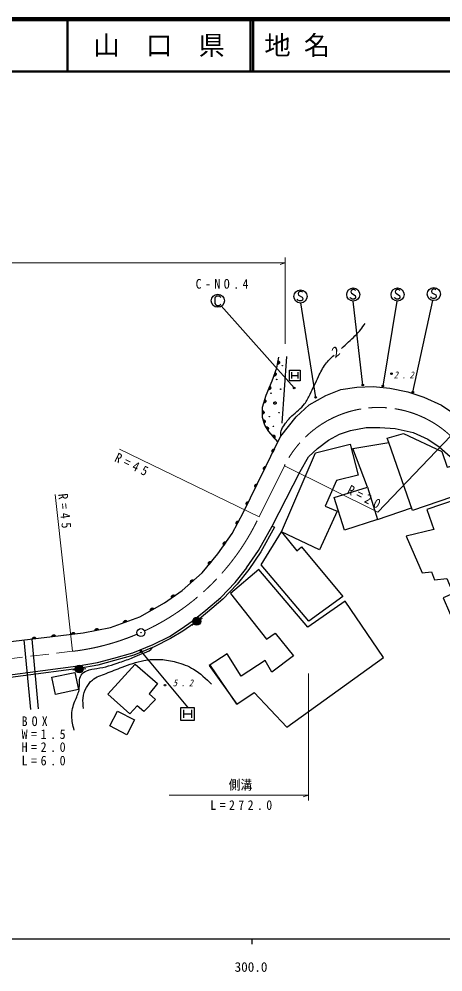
# Model space of a CAD drawing. Units: millimetres, scale not verified. Extents: x 40000 to 680000, y 20000 to 380000.
# Drawn here: x 323767 to 404313, y 198715 to 380000 of the extents above; entities that cross this region are included whole.
import ezdxf
from ezdxf.enums import TextEntityAlignment as Align

# ---------------------------------------------------------------- set-up
doc = ezdxf.new("R2010")
doc.units = ezdxf.units.MM
doc.header["$LTSCALE"] = 1000
doc.linetypes.add('CHAIN', pattern=[18.5, 12, -1.5, 3.5, -1.5])
for name, color, linetype, lineweight in [('M-BGD', 7, 'Continuous', 25), ('M-BMK', 2, 'CHAIN', 13), ('M-BMK-SRVR', 3, 'Continuous', 25), ('M-STR-HTXT', 7, 'Continuous', 13), ('M-STR-STRC', 7, 'Continuous', 25), ('M-TTL', 2, 'Continuous', 140), ('M-TTL-BAND', 7, 'Continuous', 25), ('M-TTL-LINE', 7, 'Continuous', 50)]:
    doc.layers.add(name, color=color, linetype=linetype, lineweight=lineweight)
doc.layers.add('M-TTL-TXT', color=7, linetype='Continuous')
doc.styles.add('ＭＳ ゴシック', font='')
doc.styles.get('ＭＳ ゴシック').set_extended_font_data('MS Gothic')

msp = doc.modelspace()

# ---------------------------------------------------------------- linework, layer by layer
at = {"layer": 'M-BGD'}
for p, q in [((373746, 303133), (374624, 315787)), ((372935, 314340), (373045, 314975)), ((373084, 314954), (372978, 314347)), ((373022, 314354), (373123, 314933)), ((373158, 314884), (373071, 314388)), ((373119, 314422), (373192, 314836)), ((373221, 314759), (373173, 314484)), ((372241, 312104), (372466, 312707)), ((372501, 312679), (372285, 312102)), ((372330, 312101), (372535, 312652)), ((372560, 312598), (372384, 312125)), ((372438, 312150), (372585, 312544)), ((372599, 312463), (372501, 312201)), ((371206, 309504), (371451, 310100)), ((371485, 310071), (371250, 309501)), ((371294, 309498), (371518, 310042)), ((371541, 309987), (371349, 309521)), ((371404, 309544), (371564, 309932)), ((371576, 309851), (371469, 309593)), ((370327, 306976), (370512, 307593)), ((370548, 307568), (370371, 306978)), ((370415, 306979), (370584, 307542)), ((370612, 307490), (370467, 307007)), ((370520, 307035), (370640, 307438)), ((370660, 307359), (370580, 307090)), ((370058, 304844), (370068, 305487)), ((370110, 305473), (370100, 304857)), ((370142, 304870), (370152, 305458)), ((370193, 305415), (370185, 304911)), ((370228, 304953), (370234, 305373)), ((370275, 305302), (370271, 305022)), ((370390, 303150), (370187, 303761)), ((370231, 303761), (370426, 303176)), ((370461, 303203), (370275, 303761)), ((370328, 303734), (370488, 303256)), ((370514, 303309), (370382, 303708)), ((370444, 303655), (370532, 303389)), ((371054, 301872), (370718, 302421)), ((370762, 302431), (371083, 301906)), ((371111, 301940), (370805, 302441)), ((370862, 302427), (371125, 301997)), ((371139, 302055), (370920, 302413)), ((370993, 302376), (371139, 302137)), ((372332, 300327), (371907, 300811)), ((371947, 300828), (372355, 300366)), ((372377, 300404), (371988, 300845)), ((372047, 300841), (372381, 300463)), ((372384, 300522), (372107, 300838)), ((372184, 300813), (372370, 300603)), ((371859, 297858), (371982, 298109)), ((372051, 298154), (371866, 297777)), ((371885, 297720), (372107, 298173)), ((372163, 298192), (371904, 297664)), ((371936, 297633), (372207, 298186)), ((372251, 298180), (371967, 297602)), ((370218, 294517), (370341, 294768)), ((370410, 294812), (370225, 294435)), ((370244, 294379), (370466, 294831)), ((370522, 294851), (370263, 294323)), ((370294, 294292), (370566, 294845)), ((370610, 294839), (370326, 294261)), ((368576, 291175), (368700, 291426)), ((368768, 291471), (368583, 291094)), ((368602, 291038), (368825, 291490)), ((368881, 291509), (368622, 290981)), ((368653, 290950), (368925, 291503)), ((368969, 291497), (368685, 290919)), ((366935, 287834), (367059, 288085)), ((367127, 288129), (366942, 287752)), ((366961, 287696), (367183, 288148)), ((367240, 288168), (366980, 287640)), ((367012, 287609), (367283, 288162)), ((367327, 288156), (367043, 287578)), ((391899, 284769), (398327, 287037)), ((365030, 284156), (365163, 284402)), ((365233, 284444), (365034, 284074)), ((365051, 284017), (365290, 284461)), ((365346, 284478), (365068, 283960)), ((365099, 283928), (365390, 284471)), ((365434, 284463), (365129, 283896)), ((371870, 283553), (372306, 283307)), ((362828, 280507), (362586, 280164)), ((362592, 280245), (362753, 280474)), ((362597, 280105), (362886, 280517)), ((362945, 280528), (362607, 280047)), ((362633, 280011), (362987, 280515)), ((363030, 280502), (362659, 279975)), ((360018, 276776), (359753, 276451)), ((359759, 276392), (360077, 276782)), ((359764, 276531), (359942, 276748)), ((360137, 276788), (359765, 276332)), ((359788, 276295), (360178, 276772)), ((360219, 276756), (359812, 276258)), ((356798, 273276), (356357, 272887)), ((356361, 272946), (356739, 273280)), ((356680, 273283), (356365, 273006)), ((356375, 272846), (356836, 273254)), ((356389, 273083), (356599, 273269)), ((356875, 273232), (356392, 272806)), ((353232, 270398), (352750, 270062)), ((352760, 270120), (353174, 270408)), ((352762, 270019), (353268, 270371)), ((353116, 270418), (352771, 270178)), ((353303, 270345), (352775, 269977)), ((352804, 270253), (353034, 270413)), ((349251, 267882), (348740, 267590)), ((348749, 267547), (349284, 267852)), ((348756, 267647), (349193, 267897)), ((349317, 267823), (348757, 267503)), ((349136, 267913), (348771, 267705)), ((348811, 267776), (349054, 267915)), ((344171, 265497), (343619, 265295)), ((343620, 265251), (344199, 265462)), ((344226, 265428), (343621, 265206)), ((343644, 265349), (344117, 265522)), ((344063, 265547), (343669, 265403)), ((343720, 265466), (343983, 265562)), ((356952, 264955), (356570, 264633)), ((358180, 265806), (358616, 266051)), ((334385, 263086), (333746, 263009)), ((333754, 263053), (334366, 263126)), ((334347, 263166), (333763, 263096)), ((333800, 263143), (334300, 263203)), ((334254, 263240), (333837, 263189)), ((333901, 263240), (334179, 263273)), ((338841, 263845), (338209, 263721)), ((338215, 263765), (338820, 263884)), ((338798, 263922), (338221, 263809)), ((338254, 263858), (338748, 263955)), ((338699, 263988), (338287, 263907)), ((338348, 263962), (338622, 264016)), ((325979, 248646), (324736, 261883)), ((327472, 248786), (326229, 262023)), ((326948, 262191), (326309, 262114)), ((326318, 262158), (326929, 262231)), ((326910, 262271), (326327, 262201)), ((326363, 262248), (326864, 262308)), ((326817, 262345), (326400, 262295)), ((326464, 262345), (326742, 262378)), ((330667, 262639), (330027, 262562)), ((330036, 262605), (330648, 262679)), ((330629, 262719), (330045, 262649)), ((330082, 262695), (330582, 262756)), ((330535, 262792), (330118, 262742)), ((330183, 262792), (330461, 262826)), ((334467, 256202), (333977, 256102)), ((335950, 256391), (336450, 256418)), ((360066, 257036), (365098, 249659)), ((340624, 251564), (344825, 247803))]:
    msp.add_line(p, q, dxfattribs=at)
for points in [[(372968, 299543), (371208, 301539), (370493, 302710), (370005, 304174), (370037, 306158), (370720, 308435), (371859, 311200), (372770, 313640), (373128, 315690)], [(372968, 299543), (373520, 300616), (376439, 304352), (378917, 306624), (382049, 308414), (384941, 309515), (387970, 309997), (391034, 310101), (394238, 309756), (397646, 309068), (400710, 308035), (404049, 306555), (407687, 304077), (410338, 301736), (412541, 299567), (414124, 297984), (415019, 297468), (416018, 297330)], [(257829, 301192), (274430, 301076), (277335, 299892), (279864, 297579), (282500, 294351), (294964, 270036), (297373, 266181), (300204, 263471), (303938, 261483), (307311, 260519), (309901, 260098), (335929, 263230), (341138, 264254), (346739, 266302), (351377, 268952), (354750, 271301), (358573, 274674), (361524, 278287), (364234, 282142), (366402, 286177), (372968, 299543)], [(371870, 283553), (377171, 293898), (378750, 296700), (380482, 298279), (382570, 299858), (384659, 301030), (386747, 301743), (389702, 302303), (392300, 302303), (395254, 302099), (398637, 301335), (401438, 300062), (403629, 298585), (405717, 296751), (407806, 294611), (409741, 291861), (410862, 289110), (418401, 268616)], [(389953, 290957), (387183, 298325), (394034, 299421)], [(367008, 275580), (369259, 278918), (371870, 283553)], [(372306, 283307), (369685, 278655), (367422, 275301)], [(313844, 254169), (335019, 256934), (338641, 257593), (341769, 258436), (345395, 259425), (349260, 260993), (352322, 262561), (354583, 263983), (356673, 265437), (359238, 267526), (362131, 269979), (364828, 272823), (367030, 275611)], [(367422, 275301), (365207, 272495), (362475, 269615), (359558, 267142), (356974, 265037), (354859, 263566), (352570, 262126), (349468, 260538), (345555, 258951), (341900, 257954), (338751, 257105), (335096, 256440), (313894, 253671)], [(340624, 251564), (345851, 257280), (350101, 253567), (348489, 251613), (349661, 250539), (347463, 248243), (346193, 249317), (344825, 247803)]]:
    msp.add_lwpolyline(points, dxfattribs=at)
for points in [[(373009, 315010), (373087, 314968), (373149, 314914), (373205, 314833), (373235, 314757), (373248, 314669), (373229, 314559), (373187, 314481), (373133, 314419), (373052, 314363), (372976, 314333), (372889, 314320)], [(372437, 312748), (372506, 312693), (372557, 312629), (372598, 312539), (372613, 312458), (372609, 312370), (372570, 312265), (372515, 312196), (372451, 312145), (372361, 312104), (372280, 312089), (372192, 312092)], [(371423, 310142), (371490, 310084), (371539, 310018), (371577, 309927), (371589, 309846), (371583, 309758), (371540, 309654), (371482, 309587), (371417, 309538), (371325, 309500), (371245, 309488), (371156, 309494)], [(370479, 307632), (370552, 307581), (370607, 307521), (370654, 307434), (370674, 307355), (370677, 307266), (370644, 307159), (370593, 307086), (370533, 307031), (370446, 306984), (370367, 306964), (370278, 306962)], [(372644, 306879), (372582, 306807), (372491, 306769), (372436, 306715), (372314, 306733), (372209, 306820), (372173, 306943), (372166, 307032), (372215, 307098), (372366, 307123), (372433, 307182), (372486, 307203), (372582, 307175), (372638, 307022)], [(370027, 305516), (370110, 305487), (370180, 305444), (370248, 305372), (370289, 305302), (370316, 305217), (370314, 305105), (370285, 305022), (370242, 304953), (370170, 304884), (370100, 304843), (370015, 304816)], [(370138, 303774), (370227, 303774), (370306, 303756), (370395, 303712), (370457, 303659), (370510, 303588), (370545, 303482), (370545, 303393), (370528, 303314), (370483, 303225), (370430, 303163), (370359, 303110)], [(370668, 302423), (370754, 302443), (370836, 302444), (370932, 302421), (371005, 302383), (371072, 302326), (371131, 302230), (371151, 302144), (371151, 302062), (371128, 301966), (371090, 301894), (371033, 301826)], [(398507, 286518), (394034, 299421), (393745, 300261), (396823, 301182), (404125, 297722), (405114, 294779), (406843, 295183), (408528, 289903)], [(385300, 270169), (378838, 265477), (369764, 276144), (373615, 282429), (380077, 297498), (386672, 299136), (388177, 293205), (384060, 292187), (381936, 287318), (384193, 286389), (380874, 278997), (373615, 282429), (376536, 278820), (377421, 279572)], [(371857, 300804), (371938, 300838), (372018, 300853), (372117, 300847), (372195, 300822), (372271, 300778), (372346, 300694), (372380, 300612), (372395, 300532), (372389, 300433), (372364, 300355), (372319, 300279)], [(371993, 297558), (371930, 297621), (371885, 297689), (371853, 297783), (371846, 297864), (371858, 297952), (371908, 298052), (371970, 298115), (372038, 298160), (372132, 298192), (372213, 298199), (372301, 298187)], [(370351, 294217), (370288, 294279), (370244, 294348), (370212, 294441), (370205, 294523), (370217, 294610), (370266, 294711), (370329, 294774), (370397, 294818), (370491, 294850), (370572, 294857), (370660, 294845)], [(368710, 290875), (368647, 290938), (368603, 291006), (368571, 291100), (368564, 291181), (368576, 291269), (368625, 291370), (368687, 291433), (368756, 291477), (368850, 291509), (368931, 291516), (369019, 291504)], [(391899, 284769), (385595, 282787), (383649, 288974), (389953, 290957)], [(409784, 289633), (401242, 286702), (402563, 282864), (397340, 281606), (400361, 274621), (402122, 274810), (402689, 273299), (405080, 273551), (406276, 270720), (404388, 269901), (406779, 264293), (417854, 268258)], [(367069, 287534), (367006, 287596), (366961, 287665), (366929, 287758), (366923, 287840), (366935, 287928), (366984, 288028), (367046, 288091), (367115, 288135), (367208, 288167), (367290, 288174), (367377, 288162)], [(365153, 283851), (365092, 283916), (365050, 283986), (365022, 284081), (365018, 284162), (365033, 284250), (365086, 284348), (365150, 284409), (365220, 284451), (365315, 284479), (365397, 284483), (365484, 284468)], [(362678, 279928), (362625, 280000), (362592, 280074), (362575, 280172), (362581, 280253), (362606, 280338), (362671, 280430), (362742, 280482), (362817, 280515), (362914, 280532), (362995, 280526), (363080, 280501)], [(359827, 276209), (359779, 276284), (359752, 276361), (359742, 276459), (359754, 276540), (359785, 276623), (359856, 276710), (359931, 276757), (360007, 276785), (360106, 276795), (360187, 276783), (360270, 276752)], [(365134, 249683), (368469, 251858), (374673, 245312), (393038, 258550), (385710, 269282), (378627, 264299), (369345, 275290), (363923, 270698), (370811, 262052), (372423, 263175), (375891, 258828), (371788, 255750), (370518, 257997), (365975, 255017), (363288, 259219), (359908, 257009)], [(356399, 272756), (356364, 272837), (356349, 272917), (356355, 273016), (356380, 273094), (356425, 273170), (356509, 273245), (356590, 273279), (356670, 273294), (356769, 273288), (356847, 273263), (356924, 273219)], [(352776, 269926), (352751, 270011), (352745, 270092), (352763, 270190), (352796, 270264), (352849, 270335), (352941, 270399), (353026, 270424), (353108, 270430), (353205, 270413), (353279, 270379), (353350, 270326)], [(348754, 267453), (348737, 267540), (348738, 267621), (348764, 267717), (348804, 267788), (348863, 267854), (348961, 267910), (349047, 267927), (349129, 267925), (349225, 267899), (349296, 267859), (349362, 267800)], [(343610, 265157), (343607, 265246), (343622, 265326), (343664, 265416), (343715, 265479), (343785, 265535), (343890, 265573), (343978, 265576), (344059, 265560), (344148, 265518), (344212, 265467), (344267, 265398)], [(333723, 262964), (333741, 263051), (333774, 263126), (333835, 263203), (333899, 263253), (333980, 263291), (334091, 263305), (334177, 263287), (334252, 263254), (334330, 263192), (334380, 263128), (334418, 263048)], [(338190, 263674), (338201, 263762), (338229, 263839), (338284, 263921), (338345, 263976), (338422, 264019), (338532, 264041), (338620, 264030), (338696, 264002), (338779, 263947), (338833, 263886), (338877, 263809)], [(326286, 262069), (326304, 262156), (326337, 262231), (326398, 262309), (326463, 262359), (326543, 262396), (326654, 262410), (326741, 262392), (326815, 262359), (326893, 262298), (326943, 262233), (326981, 262153)], [(330004, 262517), (330022, 262604), (330056, 262678), (330117, 262756), (330181, 262806), (330261, 262844), (330372, 262857), (330459, 262839), (330534, 262806), (330611, 262745), (330662, 262681), (330699, 262600)], [(335055, 252444), (330707, 251516), (330013, 254766), (334361, 255694)], [(344239, 243846), (341015, 245556), (342501, 248358), (345725, 246649)]]:
    msp.add_lwpolyline(points, close=True, dxfattribs=at)
for centre, radius in [((373797, 314051), 50), ((394549, 312533), 150), ((394549, 312533), 90), ((394549, 312533), 30), ((372721, 311435), 50), ((371644, 308820), 50), ((373490, 309589), 50), ((373182, 305128), 50), ((371336, 304358), 50), ((372105, 302512), 50), ((357526, 265438), 750), ((357526, 265438), 660), ((357526, 265438), 570), ((357526, 265438), 480), ((357526, 265438), 390), ((357526, 265438), 300), ((357526, 265438), 210), ((357526, 265438), 120), ((357526, 265438), 30), ((335201, 256352), 750), ((335201, 256352), 660), ((335201, 256352), 570), ((335201, 256352), 480), ((335201, 256352), 390), ((335201, 256352), 300), ((335201, 256352), 210), ((335201, 256352), 120), ((335201, 256352), 30), ((351494, 253274), 150), ((351494, 253274), 90), ((351494, 253274), 30)]:
    msp.add_circle(centre, radius, dxfattribs=at)
for points, knots in [([(385029, 317308), (385486, 317728), (385939, 318151), (386396, 318574), (387207, 319323), (388031, 320072), (388706, 320941), (388993, 321311), (389254, 321704), (389514, 322096)], [0, 0, 0, 0, 1, 1, 1, 2, 2, 2, 3, 3, 3, 3]), ([(373520, 300616), (373509, 300970), (373497, 301325), (373578, 301656), (373689, 302115), (373977, 302530), (374271, 302926), (374686, 303486), (375112, 304009), (375599, 304485), (376419, 305257), (377359, 305913), (378024, 306794), (378449, 307349), (378760, 307997), (379063, 308642), (379609, 309762), (380140, 310869), (380680, 311991), (381067, 312815), (381469, 313640), (382008, 314359), (382475, 314987), (383048, 315535), (383641, 316064)], [0, 0, 0, 0, 1, 1, 1, 2, 2, 2, 3, 3, 3, 4, 4, 4, 5, 5, 5, 6, 6, 6, 7, 7, 7, 8, 8, 8, 8]), ([(334227, 244725), (334015, 245602), (333802, 246478), (333788, 247363), (333772, 248337), (333996, 249321), (334374, 250245), (334662, 250950), (335039, 251619), (335156, 252346), (335255, 252862), (335226, 253399), (335253, 253958), (335277, 254389), (335333, 254830), (335546, 255179), (335774, 255558), (336191, 255830), (336621, 256010), (337257, 256277), (337918, 256344), (338575, 256449), (340095, 256665), (341510, 257126), (342923, 257622), (343763, 257902), (344590, 258222), (345414, 258550), (345993, 258800), (346556, 259072), (347173, 259283), (347767, 259486), (348411, 259634), (348834, 260064), (348921, 260154), (349000, 260256), (349078, 260357)], [0, 0, 0, 0, 1, 1, 1, 2, 2, 2, 3, 3, 3, 4, 4, 4, 5, 5, 5, 6, 6, 6, 7, 7, 7, 8, 8, 8, 9, 9, 9, 10, 10, 10, 11, 11, 11, 12, 12, 12, 12]), ([(336035, 248829), (335954, 249499), (335872, 250170), (335937, 250832), (336005, 251525), (336233, 252208), (336572, 252835), (336864, 253373), (337238, 253870), (337696, 254251), (338449, 254867), (339407, 255177), (340334, 255521), (341374, 255891), (342358, 256296), (343362, 256694), (344710, 257188), (346058, 257692), (347466, 257964), (348523, 258159), (349610, 258219), (350690, 258159), (351680, 258098), (352659, 257928), (353621, 257671), (354783, 257359), (355921, 256920), (356940, 256303), (358201, 255540), (359280, 254505), (360360, 253470)], [0, 0, 0, 0, 1, 1, 1, 2, 2, 2, 3, 3, 3, 4, 4, 4, 5, 5, 5, 6, 6, 6, 7, 7, 7, 8, 8, 8, 9, 9, 9, 10, 10, 10, 10])]:
    msp.add_open_spline(points, degree=3, knots=knots, dxfattribs=at)
at = {"layer": 'M-BMK'}
for p, q in [((369366, 285312), (374194, 295026)), ((312530, 257184), (333948, 259711))]:
    msp.add_line(p, q, dxfattribs=at)
for centre, radius, start, end in [((392095, 286107), 20000, 46.7644, 153.51587), ((328612, 304394), 45000, 294.9519, 334.90979), ((328612, 304394), 45000, 292.39209, 293.05469), ((328612, 304394), 45000, 276.80933, 290.50903), ((328612, 304394), 45000, 290.50903, 292.39209)]:
    msp.add_arc(centre, radius, start, end, dxfattribs=at)
at = {"layer": 'M-BMK-SRVR'}
for radius in [750, 30]:
    msp.add_circle((346925, 263281), radius, dxfattribs=at)
at = {"layer": 'M-STR-HTXT'}
for p, q in [((249590, 333606), (374362, 333606)), ((374362, 333606), (373362, 333326)), ((374362, 334606), (374362, 318186)), ((342874, 298159), (369366, 285312)), ((333948, 259711), (330656, 289558)), ((378750, 231319), (378750, 255481)), ((352261, 232319), (378750, 232319)), ((378750, 232319), (377750, 232039))]:
    msp.add_line(p, q, dxfattribs=at)
msp.add_lwpolyline([(374194, 295026), (391946, 286175), (405795, 300678)], dxfattribs=at)
at = {"layer": 'M-STR-STRC'}
for p, q in [((389084, 310369), (387274, 326335)), ((395563, 326350), (392890, 310188)), ((398598, 309010), (402414, 326437)), ((376036, 309825), (362179, 325413)), ((377243, 325992), (380114, 308013)), ((375568, 312804), (375568, 311604)), ((375568, 312204), (376768, 312204)), ((376768, 312804), (376768, 311604)), ((346926, 259771), (355767, 249073)), ((355017, 248553), (355017, 247053)), ((356517, 248553), (356517, 247053)), ((355017, 247803), (356517, 247803))]:
    msp.add_line(p, q, dxfattribs=at)
for points in [[(377643, 328029), (377543, 328129), (377343, 328179), (377143, 328179), (376843, 328029), (376793, 327729), (376893, 327479), (377593, 327079), (377693, 326829), (377643, 326529), (377393, 326379), (377043, 326379), (376743, 326529), (376643, 326679)], [(387672, 328385), (387572, 328485), (387372, 328535), (387172, 328535), (386872, 328385), (386822, 328085), (386922, 327835), (387622, 327435), (387722, 327185), (387672, 326885), (387422, 326735), (387072, 326735), (386772, 326885), (386672, 327035)], [(396099, 328385), (395999, 328485), (395799, 328535), (395599, 328535), (395299, 328385), (395249, 328085), (395349, 327835), (396049, 327435), (396149, 327185), (396099, 326885), (395849, 326735), (395499, 326735), (395199, 326885), (395099, 327035)], [(402985, 328475), (402885, 328575), (402685, 328625), (402485, 328625), (402185, 328475), (402135, 328175), (402235, 327925), (402935, 327525), (403035, 327275), (402985, 326975), (402735, 326825), (402385, 326825), (402085, 326975), (401985, 327125)], [(362089, 327007), (361989, 327157), (361789, 327307), (361339, 327307), (361139, 327157), (360989, 326957), (360989, 325857), (361139, 325657), (361339, 325507), (361789, 325507), (361989, 325607), (362089, 325757)]]:
    msp.add_lwpolyline(points, dxfattribs=at)
for points in [[(375168, 311204), (375168, 313204), (377168, 313204), (377168, 311204)], [(354517, 246553), (354517, 249053), (357017, 249053), (357017, 246553)]]:
    msp.add_lwpolyline(points, close=True, dxfattribs=at)
for centre, radius in [((377243, 327229), 1250), ((387272, 327585), 1250), ((395699, 327585), 1250), ((402585, 327675), 1250), ((361539, 326407), 1250), ((389084, 310369), 150), ((389084, 310369), 90), ((389084, 310369), 30), ((392890, 310188), 150), ((392890, 310188), 90), ((392890, 310188), 30), ((376036, 309825), 150), ((376036, 309825), 90), ((376036, 309825), 30), ((398598, 309010), 150), ((398598, 309010), 90), ((398598, 309010), 30), ((380114, 308013), 150), ((380114, 308013), 90), ((380114, 308013), 30), ((346926, 259771), 150), ((346926, 259771), 90), ((346926, 259771), 30)]:
    msp.add_circle(centre, radius, dxfattribs=at)
at = {"layer": 'M-TTL'}
msp.add_line((680000, 380000), (40000, 380000), dxfattribs=at)
at = {"layer": 'M-TTL-BAND'}
for p, q in [((40000, 205000), (579000, 205000)), ((368000, 205000), (368000, 204000))]:
    msp.add_line(p, q, dxfattribs=at)
at = {"layer": 'M-TTL-LINE'}
for p, q in [((333000, 380000), (333000, 370000)), ((367750, 380000), (367750, 370000)), ((368250, 380000), (368250, 370000)), ((40000, 370000), (680000, 370000))]:
    msp.add_line(p, q, dxfattribs=at)

# ---------------------------------------------------------------- texts
at = {"layer": 'M-BGD', "style": 'ＭＳ ゴシック', "oblique": 15, "width": 1.2}
msp.add_text('2', height=1833, rotation=41.3, dxfattribs=at).set_placement((384156, 314977), align=Align.BOTTOM_LEFT)
at = {"layer": 'M-BGD', "char_height": 1320, "attachment_point": 7, "style": 'ＭＳ ゴシック'}
for s, insert in [('\\T1.87;\\W0.9;\\Q15;2.2', (394953, 311625)), ('\\T1.87;\\W0.9;\\Q15;5.2', (352986, 253030))]:
    msp.add_mtext(s, dxfattribs=dict(at, insert=insert))
at = {"layer": 'M-STR-HTXT', "style": 'ＭＳ ゴシック', "width": 0.9}
msp.add_text('側溝', height=1833, dxfattribs=at).set_placement((363586, 232848), align=Align.BOTTOM_LEFT)
at = {"layer": 'M-STR-HTXT', "char_height": 1833, "attachment_point": 7, "style": 'ＭＳ ゴシック'}
for s, insert, rotation in [('\\T1.64;\\W0.9;R=45', (341746, 295893), 334.1), ('\\T1.64;\\W0.9;R=20', (385935, 289778), 333.2), ('\\T1.64;\\W0.9;R=45', (331156, 289628), 276.3)]:
    msp.add_mtext(s, dxfattribs=dict(at, insert=insert, rotation=rotation))
for s, insert in [('\\T1.7;\\W0.9;BOX', (324256, 245465)), ('\\T1.61;\\W0.9;W=1.5', (324256, 243010)), ('\\T1.61;\\W0.9;H=2.0', (324256, 240556)), ('\\T1.61;\\W0.9;L=6.0', (324256, 237984)), ('\\T1.58;\\W0.9;L=272.0', (360109, 229520))]:
    msp.add_mtext(s, dxfattribs=dict(at, insert=insert))
at = {"layer": 'M-STR-STRC', "insert": (357323, 328675), "char_height": 1833, "attachment_point": 7, "style": 'ＭＳ ゴシック'}
msp.add_mtext('\\T1.59;\\W0.9;C-NO.4', dxfattribs=at)
at = {"layer": 'M-TTL-BAND', "style": 'ＭＳ ゴシック'}
msp.add_text('300.0', height=1833, dxfattribs=at).set_placement((367844, 198195), align=Align.BOTTOM_CENTER)
at = {"layer": 'M-TTL-TXT', "style": 'ＭＳ ゴシック'}
msp.add_text('山\u3000口\u3000県', height=3666, dxfattribs=at).set_placement((350375, 375000), align=Align.MIDDLE_CENTER)
msp.add_text('地 名', height=3666, dxfattribs=at).set_placement((370380, 375000), align=Align.MIDDLE_LEFT)

doc.saveas('drawing.dxf')
